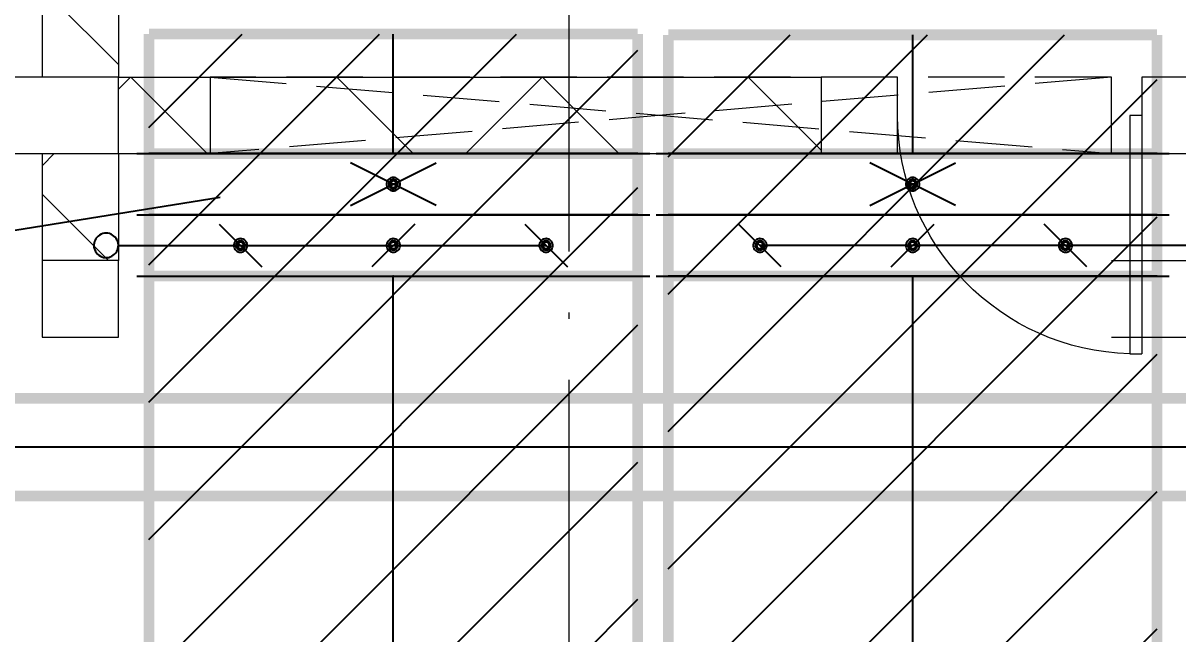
# Model space of a CAD drawing. Extents: x 4 to 13611208, y -605838 to 574722.
# Drawn here: x 13451510 to 13455290, y -14281 to -12284 of the extents above; entities that cross this region are included whole.
import ezdxf

# ---------------------------------------------------------------- set-up
doc = ezdxf.new("R2010")
doc.units = 0
doc.header["$LTSCALE"] = 1000
doc.header["$MEASUREMENT"] = 0
for name, pattern in [('CENTER2', [28.575, 19.05, -3.175, 3.175, -3.175]), ('DASH', [0.35, 0.25, -0.1]), ('DOTE', [2.42, 2, -0.2, 0.02, -0.2])]:
    doc.linetypes.add(name, pattern=pattern)
for name, color, linetype in [('DUCT-D-P中心线', 5, 'CENTER2'), ('DUCT-D-P法兰', 2, 'Continuous'), ('DUCT-D-P管', 6, 'Continuous'), ('DUCT-D-P管端线', 2, 'Continuous'), ('DUCT-D-P阀门', 7, 'Continuous'), ('DUCT-X-P中心线', 5, 'CENTER2'), ('DUCT-X-P标注', 7, 'Continuous'), ('DUCT-X-P管', 31, 'Continuous'), ('SDF-标注', 7, 'Continuous')]:
    doc.layers.add(name, color=color, linetype=linetype)
doc.layers.add('建筑底图', color=8, linetype='Continuous', lineweight=13)
doc.styles.add('du', font='gbenor.shx', dxfattribs={"width": 0.8, "bigfont": 'hztxt.shx'})
doc.dimstyles.new('67', dxfattribs={"dimscale": 100, "dimtxt": 3, "dimasz": 0.5, "dimexe": 0.5, "dimexo": 2, "dimgap": 0.5, "dimtad": 2, "dimdec": 0, "dimrnd": 5, "dimzin": 0, "dimdsep": 46, "dimtxsty": 'du', "dimblk": 'ARCHTICK', "dimcen": 0, "dimdle": 0.5, "dimclrd": 256, "dimclre": 256, "dimclrt": 256, "dimazin": 0, "dimtfac": 1, "dimtdec": 0, "dimtix": 1, "dimtmove": 2, "dimatfit": 3, "dimfxl": 100, "dimtolj": 1, "dimtzin": 0, "dimlwd": -1, "dimlwe": -1, "dimarcsym": 0})
pattern_1 = [(45, (0, 0), (-336.759605, 336.759605), []), (135, (0, 0), (-336.759605, -336.759605), [])]

# ---------------------------------------------------------------- blocks, each defined once
blk = doc.blocks.new('$DorLib2D$00000001')
for p, q in [((0.45, 0.975), (0.5, 0.975)), ((0.45, 0), (0.45, 0.975)), ((0.5, 0), (0.5, 0.975)), ((0.5, 0), (0.45, 0))]:
    blk.add_line(p, q)
at = {"lineweight": 13}
blk.add_arc((0.475, 0), 0.975, 91.4693, 180, dxfattribs=at)
blk = doc.blocks.new('_FZH')
blk.add_lwpolyline([(-0.5, -0.5), (0.5, -0.5), (0.5, 0.5), (-0.5, 0.5)], close=True)
blk = doc.blocks.new('_ArchTick')
at = {"color": 0, "linetype": 'ByBlock', "const_width": 0.4}
blk.add_lwpolyline([(-0.5, -0.5), (0.5, 0.5)], dxfattribs=at)
blk = doc.blocks.new('*D699')
at = {"layer": 'DUCT-X-P标注', "transparency": 16777216}
for p, q in [((13455454.2, -11512.3), (13455454.2, -12510.3)), ((13455622.4, -11562.3), (13455404.2, -11562.3)), ((13455622.4, -12460.3), (13455404.2, -12460.3))]:
    blk.add_line(p, q, dxfattribs=at)
at = {"layer": 'DUCT-X-P标注', "transparency": 16777216, "xscale": 50, "yscale": 50, "zscale": 50}
for p, rotation in [((13455454.2, -11562.3), 90), ((13455454.2, -12460.3), 270)]:
    blk.add_blockref('_ArchTick', p, dxfattribs=dict(at, rotation=rotation))
at = {"layer": 'DUCT-X-P标注', "transparency": 16777216, "insert": (13455254.2, -12011.3), "char_height": 300, "attachment_point": 5, "rotation": 90, "style": 'du'}
blk.add_mtext('\\A1;900', dxfattribs=at)

msp = doc.modelspace()

# ---------------------------------------------------------------- hatches: boundary and pattern name
at = {"layer": 'DUCT-D-P管'}
h = msp.add_hatch(dxfattribs=at)
h.set_pattern_fill('ANSI31', color=8, scale=200)
h.set_pattern_definition([(45, (0, 0), (-224.506403, 224.506403), [])])
h.paths.add_polyline_path([(13455222.1, -12322), (13453622.1, -12322), (13453622.1, -15210.3), (13455222.1, -15210.3)])
h.paths.add_polyline_path([(13451922.1, -12319.5), (13453522.1, -12319.5), (13453522.1, -15210.3), (13451922.1, -15210.3)])
at = {"layer": '建筑底图'}
h = msp.add_hatch(dxfattribs=at)
h.set_pattern_fill('ANSI37', color=8, scale=300, style=0)
h.set_pattern_definition(pattern_1)
h.paths.add_polyline_path([(13451572.4, -12460.3), (13451822.4, -12460.3), (13451822.4, -8810.3), (13451572.4, -8810.3)])
h = msp.add_hatch(dxfattribs=at)
h.set_pattern_fill('ANSI37', color=8, scale=300, style=0)
h.set_pattern_definition(pattern_1)
h.paths.add_polyline_path([(13454122.4, -12710.3), (13454122.4, -12460.3), (13454247.4, -12460.3), (13451822.4, -12460.3), (13451822.4, -12710.3)])
h = msp.add_hatch(dxfattribs=at)
h.set_pattern_fill('ANSI37', color=8, scale=300, style=0)
h.set_pattern_definition(pattern_1)
h.paths.add_polyline_path([(13451572.4, -13060.3), (13451822.4, -13060.3), (13451822.4, -12710.3), (13451572.4, -12710.3)])

# ---------------------------------------------------------------- linework, layer by layer
at = {"layer": 'DUCT-D-P中心线'}
for p, q in [((13452722.1, -12710.3), (13452722.1, -12319.5)), ((13454422.1, -12710.3), (13454422.1, -12322)), ((13452722.1, -15210.3), (13452722.1, -13110.9)), ((13454422.1, -15210.3), (13454422.1, -13110.9))]:
    msp.add_line(p, q, dxfattribs=at)
at = {"layer": 'DUCT-D-P法兰'}
for p, q in [((13451882.1, -12710.4), (13453562.1, -12710.4)), ((13453582.1, -12710.4), (13455262.1, -12710.4)), ((13451882.1, -12910.6), (13453562.1, -12910.6)), ((13453582.1, -12910.6), (13455262.1, -12910.6)), ((13451882.1, -13110.8), (13453562.1, -13110.8)), ((13453582.1, -13110.8), (13455262.1, -13110.8))]:
    msp.add_line(p, q, dxfattribs=at)
at = {"layer": 'DUCT-D-P法兰', "color": 18, "true_color": 0x000000}
for p in [(13452722.1, -12710.3, 4015), (13452722.1, -12710.5, 4015), (13454422.1, -12710.3, 4015), (13454422.1, -12710.5, 4015), (13452722.1, -12910.5, 4015), (13452722.1, -12910.7, 4015), (13454422.1, -12910.5, 4015), (13454422.1, -12910.7, 4015), (13452722.1, -13110.7, 4015), (13452722.1, -13110.9, 4015), (13454422.1, -13110.7, 4015), (13454422.1, -13110.9, 4015)]:
    msp.add_point(p, dxfattribs=at)
at = {"layer": 'DUCT-D-P管', "const_width": 35}
for points in [[(13453522.1, -12319.5), (13451922.1, -12319.5)], [(13451922.1, -12319.5), (13451922.1, -12710.3)], [(13453522.1, -12710.3), (13453522.1, -12319.5)], [(13455222.1, -12322), (13453622.1, -12322)], [(13453622.1, -12322), (13453622.1, -12710.3)], [(13455222.1, -12710.3), (13455222.1, -12322)], [(13451922.1, -12710.3), (13453522.1, -12710.3)], [(13451922.1, -12910.5), (13451922.1, -12710.5)], [(13453522.1, -12710.5), (13453522.1, -12910.5)], [(13453622.1, -12710.3), (13455222.1, -12710.3)], [(13453622.1, -12910.5), (13453622.1, -12710.5)], [(13455222.1, -12710.5), (13455222.1, -12910.5)], [(13451922.1, -13110.7), (13451922.1, -12910.7)], [(13453522.1, -12910.7), (13453522.1, -13110.7)], [(13453622.1, -13110.7), (13453622.1, -12910.7)], [(13455222.1, -12910.7), (13455222.1, -13110.7)], [(13453522.1, -13110.9), (13451922.1, -13110.9)], [(13451922.1, -13110.9), (13451922.1, -15210.3)], [(13453522.1, -15210.3), (13453522.1, -13110.9)], [(13455222.1, -13110.9), (13453622.1, -13110.9)], [(13453622.1, -13110.9), (13453622.1, -15210.3)], [(13455222.1, -15210.3), (13455222.1, -13110.9)]]:
    msp.add_lwpolyline(points, dxfattribs=at)
at = {"layer": 'DUCT-D-P管端线'}
for p, q in [((13453522.1, -12710.5), (13451922.1, -12710.5)), ((13455222.1, -12710.5), (13453622.1, -12710.5)), ((13453522.1, -12910.5), (13451922.1, -12910.5)), ((13451922.1, -12910.7), (13453522.1, -12910.7)), ((13455222.1, -12910.5), (13453622.1, -12910.5)), ((13455222.1, -12910.7), (13453622.1, -12910.7)), ((13451922.1, -13110.7), (13453522.1, -13110.7)), ((13455222.1, -13110.7), (13453622.1, -13110.7))]:
    msp.add_line(p, q, dxfattribs=at)
at = {"layer": 'DUCT-D-P阀门'}
for p, q in [((13452582.1, -12880.5), (13452862.1, -12740.4)), ((13452862.1, -12880.5), (13452582.1, -12740.5)), ((13454282.1, -12880.5), (13454562.1, -12740.4)), ((13454562.1, -12880.5), (13454282.1, -12740.5)), ((13452700.8, -12804.4), (13452700, -12808.4)), ((13452700, -12808.4), (13452700, -12812.5)), ((13452700, -12812.5), (13452700.8, -12816.5)), ((13452702.3, -12800.6), (13452700.8, -12804.4)), ((13452704.4, -12797.1), (13452702.3, -12800.6)), ((13452707.2, -12794.1), (13452704.4, -12797.1)), ((13452707.2, -12808.3), (13452707.1, -12811.2)), ((13452707.1, -12811.2), (13452707.5, -12814)), ((13452710.4, -12791.6), (13452707.2, -12794.1)), ((13452707.9, -12805.6), (13452707.2, -12808.3)), ((13452707.5, -12814), (13452708.4, -12816.7)), ((13452709.1, -12803), (13452707.9, -12805.6)), ((13452710.8, -12800.6), (13452709.1, -12803)), ((13452714.1, -12789.8), (13452710.4, -12791.6)), ((13452712.8, -12798.7), (13452710.8, -12800.6)), ((13452711.5, -12808.9), (13452711.4, -12811)), ((13452711.4, -12811), (13452711.7, -12813)), ((13452712, -12806.9), (13452711.5, -12808.9)), ((13452711.7, -12813), (13452712.3, -12814.9)), ((13452712.8, -12805.1), (13452712, -12806.9)), ((13452715.2, -12797.1), (13452712.8, -12798.7)), ((13452714, -12803.4), (13452712.8, -12805.1)), ((13452715.5, -12802), (13452714, -12803.4)), ((13452718, -12788.7), (13452714.1, -12789.8)), ((13452717.9, -12796.1), (13452715.2, -12797.1)), ((13452717.2, -12800.9), (13452715.5, -12802)), ((13452719.1, -12800.2), (13452717.2, -12800.9)), ((13452720.7, -12795.5), (13452717.9, -12796.1)), ((13452722.1, -12788.3), (13452718, -12788.7)), ((13452721.1, -12799.8), (13452719.1, -12800.2)), ((13452723.5, -12795.5), (13452720.7, -12795.5)), ((13452723.1, -12799.8), (13452721.1, -12799.8)), ((13452726.2, -12788.7), (13452722.1, -12788.3)), ((13452725.1, -12800.2), (13452723.1, -12799.8)), ((13452726.3, -12796.1), (13452723.5, -12795.5)), ((13452727, -12800.9), (13452725.1, -12800.2)), ((13452730.1, -12789.8), (13452726.2, -12788.7)), ((13452729, -12797.1), (13452726.3, -12796.1)), ((13452728.7, -12802), (13452727, -12800.9)), ((13452730.2, -12803.4), (13452728.7, -12802)), ((13452731.4, -12798.7), (13452729, -12797.1)), ((13452733.8, -12791.6), (13452730.1, -12789.8)), ((13452731.4, -12805.1), (13452730.2, -12803.4)), ((13452733.4, -12800.6), (13452731.4, -12798.7)), ((13452732.2, -12806.9), (13452731.4, -12805.1)), ((13452731.9, -12814.9), (13452732.5, -12813)), ((13452732.7, -12808.9), (13452732.2, -12806.9)), ((13452732.5, -12813), (13452732.8, -12811)), ((13452732.8, -12811), (13452732.7, -12808.9)), ((13452735.1, -12803), (13452733.4, -12800.6)), ((13452737, -12794.1), (13452733.8, -12791.6)), ((13452736.3, -12805.6), (13452735.1, -12803)), ((13452735.7, -12816.7), (13452736.7, -12814)), ((13452737, -12808.3), (13452736.3, -12805.6)), ((13452736.7, -12814), (13452737.1, -12811.2)), ((13452739.8, -12797.1), (13452737, -12794.1)), ((13452737.1, -12811.2), (13452737, -12808.3)), ((13452741.9, -12800.6), (13452739.8, -12797.1)), ((13452743.4, -12804.4), (13452741.9, -12800.6)), ((13452744.2, -12808.4), (13452743.4, -12804.4)), ((13452743.4, -12816.5), (13452744.2, -12812.5)), ((13452744.2, -12812.5), (13452744.2, -12808.4)), ((13454400.8, -12804.4), (13454400, -12808.4)), ((13454400, -12808.4), (13454400, -12812.5)), ((13454400, -12812.5), (13454400.8, -12816.5)), ((13454402.3, -12800.6), (13454400.8, -12804.4)), ((13454404.4, -12797.1), (13454402.3, -12800.6)), ((13454407.2, -12794.1), (13454404.4, -12797.1)), ((13454407.2, -12808.3), (13454407.1, -12811.2)), ((13454407.1, -12811.2), (13454407.5, -12814)), ((13454410.4, -12791.6), (13454407.2, -12794.1)), ((13454407.9, -12805.6), (13454407.2, -12808.3)), ((13454407.5, -12814), (13454408.4, -12816.7)), ((13454409.1, -12803), (13454407.9, -12805.6)), ((13454410.8, -12800.6), (13454409.1, -12803)), ((13454414.1, -12789.8), (13454410.4, -12791.6)), ((13454412.8, -12798.7), (13454410.8, -12800.6)), ((13454411.5, -12808.9), (13454411.4, -12811)), ((13454411.4, -12811), (13454411.7, -12813)), ((13454412, -12806.9), (13454411.5, -12808.9)), ((13454411.7, -12813), (13454412.3, -12814.9)), ((13454412.8, -12805.1), (13454412, -12806.9)), ((13454415.2, -12797.1), (13454412.8, -12798.7)), ((13454414, -12803.4), (13454412.8, -12805.1)), ((13454415.5, -12802), (13454414, -12803.4)), ((13454418, -12788.7), (13454414.1, -12789.8)), ((13454417.9, -12796.1), (13454415.2, -12797.1)), ((13454417.2, -12800.9), (13454415.5, -12802)), ((13454419.1, -12800.2), (13454417.2, -12800.9)), ((13454420.7, -12795.5), (13454417.9, -12796.1)), ((13454422.1, -12788.3), (13454418, -12788.7)), ((13454421.1, -12799.8), (13454419.1, -12800.2)), ((13454423.5, -12795.5), (13454420.7, -12795.5)), ((13454423.1, -12799.8), (13454421.1, -12799.8)), ((13454426.2, -12788.7), (13454422.1, -12788.3)), ((13454425.1, -12800.2), (13454423.1, -12799.8)), ((13454426.3, -12796.1), (13454423.5, -12795.5)), ((13454427, -12800.9), (13454425.1, -12800.2)), ((13454430.1, -12789.8), (13454426.2, -12788.7)), ((13454429, -12797.1), (13454426.3, -12796.1)), ((13454428.7, -12802), (13454427, -12800.9)), ((13454430.2, -12803.4), (13454428.7, -12802)), ((13454431.4, -12798.7), (13454429, -12797.1)), ((13454433.8, -12791.6), (13454430.1, -12789.8)), ((13454431.4, -12805.1), (13454430.2, -12803.4)), ((13454433.4, -12800.6), (13454431.4, -12798.7)), ((13454432.2, -12806.9), (13454431.4, -12805.1)), ((13454431.9, -12814.9), (13454432.5, -12813)), ((13454432.7, -12808.9), (13454432.2, -12806.9)), ((13454432.5, -12813), (13454432.8, -12811)), ((13454432.8, -12811), (13454432.7, -12808.9)), ((13454435.1, -12803), (13454433.4, -12800.6)), ((13454437, -12794.1), (13454433.8, -12791.6)), ((13454436.3, -12805.6), (13454435.1, -12803)), ((13454435.7, -12816.7), (13454436.7, -12814)), ((13454437, -12808.3), (13454436.3, -12805.6)), ((13454436.7, -12814), (13454437.1, -12811.2)), ((13454439.8, -12797.1), (13454437, -12794.1)), ((13454437.1, -12811.2), (13454437, -12808.3)), ((13454441.9, -12800.6), (13454439.8, -12797.1)), ((13454443.4, -12804.4), (13454441.9, -12800.6)), ((13454444.2, -12808.4), (13454443.4, -12804.4)), ((13454443.4, -12816.5), (13454444.2, -12812.5)), ((13454444.2, -12812.5), (13454444.2, -12808.4)), ((13452700.8, -12816.5), (13452702.3, -12820.3)), ((13452702.3, -12820.3), (13452704.4, -12823.8)), ((13452704.4, -12823.8), (13452707.2, -12826.8)), ((13452707.2, -12826.8), (13452710.4, -12829.3)), ((13452708.4, -12816.7), (13452709.9, -12819.2)), ((13452709.9, -12819.2), (13452711.7, -12821.3)), ((13452710.4, -12829.3), (13452714.1, -12831.1)), ((13452711.7, -12821.3), (13452714, -12823.1)), ((13452712.3, -12814.9), (13452713.4, -12816.7)), ((13452713.4, -12816.7), (13452714.7, -12818.2)), ((13452714, -12823.1), (13452716.5, -12824.4)), ((13452714.1, -12831.1), (13452718, -12832.2)), ((13452714.7, -12818.2), (13452716.3, -12819.5)), ((13452716.3, -12819.5), (13452718.1, -12820.4)), ((13452716.5, -12824.4), (13452719.3, -12825.2)), ((13452718, -12832.2), (13452722.1, -12832.6)), ((13452718.1, -12820.4), (13452720.1, -12821)), ((13452719.3, -12825.2), (13452722.1, -12825.5)), ((13452720.1, -12821), (13452722.1, -12821.2)), ((13452722.1, -12821.2), (13452724.1, -12821)), ((13452722.1, -12825.5), (13452724.9, -12825.2)), ((13452722.1, -12832.6), (13452726.2, -12832.2)), ((13452724.1, -12821), (13452726.1, -12820.4)), ((13452724.9, -12825.2), (13452727.7, -12824.4)), ((13452726.1, -12820.4), (13452727.9, -12819.5)), ((13452726.2, -12832.2), (13452730.1, -12831.1)), ((13452727.7, -12824.4), (13452730.2, -12823.1)), ((13452727.9, -12819.5), (13452729.5, -12818.2)), ((13452729.5, -12818.2), (13452730.8, -12816.7)), ((13452730.1, -12831.1), (13452733.8, -12829.3)), ((13452730.2, -12823.1), (13452732.5, -12821.3)), ((13452730.8, -12816.7), (13452731.9, -12814.9)), ((13452732.5, -12821.3), (13452734.3, -12819.2)), ((13452733.8, -12829.3), (13452737, -12826.8)), ((13452734.3, -12819.2), (13452735.7, -12816.7)), ((13452737, -12826.8), (13452739.8, -12823.8)), ((13452739.8, -12823.8), (13452741.9, -12820.3)), ((13452741.9, -12820.3), (13452743.4, -12816.5)), ((13454400.8, -12816.5), (13454402.3, -12820.3)), ((13454402.3, -12820.3), (13454404.4, -12823.8)), ((13454404.4, -12823.8), (13454407.2, -12826.8)), ((13454407.2, -12826.8), (13454410.4, -12829.3)), ((13454408.4, -12816.7), (13454409.9, -12819.2)), ((13454409.9, -12819.2), (13454411.7, -12821.3)), ((13454410.4, -12829.3), (13454414.1, -12831.1)), ((13454411.7, -12821.3), (13454414, -12823.1)), ((13454412.3, -12814.9), (13454413.4, -12816.7)), ((13454413.4, -12816.7), (13454414.7, -12818.2)), ((13454414, -12823.1), (13454416.5, -12824.4)), ((13454414.1, -12831.1), (13454418, -12832.2)), ((13454414.7, -12818.2), (13454416.3, -12819.5)), ((13454416.3, -12819.5), (13454418.1, -12820.4)), ((13454416.5, -12824.4), (13454419.3, -12825.2)), ((13454418, -12832.2), (13454422.1, -12832.6)), ((13454418.1, -12820.4), (13454420.1, -12821)), ((13454419.3, -12825.2), (13454422.1, -12825.5)), ((13454420.1, -12821), (13454422.1, -12821.2)), ((13454422.1, -12821.2), (13454424.1, -12821)), ((13454422.1, -12825.5), (13454424.9, -12825.2)), ((13454422.1, -12832.6), (13454426.2, -12832.2)), ((13454424.1, -12821), (13454426.1, -12820.4)), ((13454424.9, -12825.2), (13454427.7, -12824.4)), ((13454426.1, -12820.4), (13454427.9, -12819.5)), ((13454426.2, -12832.2), (13454430.1, -12831.1)), ((13454427.7, -12824.4), (13454430.2, -12823.1)), ((13454427.9, -12819.5), (13454429.5, -12818.2)), ((13454429.5, -12818.2), (13454430.8, -12816.7)), ((13454430.1, -12831.1), (13454433.8, -12829.3)), ((13454430.2, -12823.1), (13454432.5, -12821.3)), ((13454430.8, -12816.7), (13454431.9, -12814.9)), ((13454432.5, -12821.3), (13454434.3, -12819.2)), ((13454433.8, -12829.3), (13454437, -12826.8)), ((13454434.3, -12819.2), (13454435.7, -12816.7)), ((13454437, -12826.8), (13454439.8, -12823.8)), ((13454439.8, -12823.8), (13454441.9, -12820.3)), ((13454441.9, -12820.3), (13454443.4, -12816.5)), ((13452152.1, -12940.7), (13452292.1, -13080.7)), ((13452792.1, -12940.7), (13452652.1, -13080.7)), ((13453152.1, -12940.7), (13453292.1, -13080.7)), ((13453992.1, -13080.7), (13453852.1, -12940.7)), ((13454352.1, -13080.7), (13454492.1, -12940.7)), ((13454992.1, -13080.7), (13454852.1, -12940.7)), ((13451744.1, -12998.3), (13451742.7, -13003.7)), ((13451746.1, -12993.1), (13451744.1, -12998.3)), ((13451748.9, -12988.3), (13451746.1, -12993.1)), ((13451752.4, -12983.9), (13451748.9, -12988.3)), ((13451756.4, -12980), (13451752.4, -12983.9)), ((13451760.9, -12976.7), (13451756.4, -12980)), ((13451765.8, -12974.1), (13451760.9, -12976.7)), ((13451771.1, -12972.2), (13451765.8, -12974.1)), ((13451776.5, -12971), (13451771.1, -12972.2)), ((13451782.1, -12970.7), (13451776.5, -12971)), ((13451787.7, -12971), (13451782.1, -12970.7)), ((13451793.1, -12972.2), (13451787.7, -12971)), ((13451798.4, -12974.1), (13451793.1, -12972.2)), ((13451803.3, -12976.7), (13451798.4, -12974.1)), ((13451807.8, -12980), (13451803.3, -12976.7)), ((13451811.8, -12983.9), (13451807.8, -12980)), ((13451815.3, -12988.3), (13451811.8, -12983.9)), ((13451818.1, -12993.1), (13451815.3, -12988.3)), ((13451820.1, -12998.3), (13451818.1, -12993.1)), ((13451821.5, -13003.7), (13451820.1, -12998.3)), ((13452202.3, -13000.8), (13452200.8, -13004.6)), ((13452204.4, -12997.3), (13452202.3, -13000.8)), ((13452207.2, -12994.3), (13452204.4, -12997.3)), ((13452210.4, -12991.8), (13452207.2, -12994.3)), ((13452209.9, -13002), (13452208.4, -13004.4)), ((13452211.7, -12999.8), (13452209.9, -13002)), ((13452214.1, -12990), (13452210.4, -12991.8)), ((13452214, -12998), (13452211.7, -12999.8)), ((13452214.7, -13002.9), (13452213.4, -13004.4)), ((13452216.5, -12996.7), (13452214, -12998)), ((13452218, -12988.9), (13452214.1, -12990)), ((13452216.3, -13001.6), (13452214.7, -13002.9)), ((13452218.1, -13000.7), (13452216.3, -13001.6)), ((13452219.3, -12995.9), (13452216.5, -12996.7)), ((13452222.1, -12988.5), (13452218, -12988.9)), ((13452220.1, -13000.1), (13452218.1, -13000.7)), ((13452222.1, -12995.7), (13452219.3, -12995.9)), ((13452222.1, -12999.9), (13452220.1, -13000.1)), ((13452226.2, -12988.9), (13452222.1, -12988.5)), ((13452224.9, -12995.9), (13452222.1, -12995.7)), ((13452224.1, -13000.1), (13452222.1, -12999.9)), ((13452226.1, -13000.7), (13452224.1, -13000.1)), ((13452227.7, -12996.7), (13452224.9, -12995.9)), ((13452227.9, -13001.6), (13452226.1, -13000.7)), ((13452230.1, -12990), (13452226.2, -12988.9)), ((13452230.2, -12998), (13452227.7, -12996.7)), ((13452229.5, -13002.9), (13452227.9, -13001.6)), ((13452230.8, -13004.4), (13452229.5, -13002.9)), ((13452233.8, -12991.8), (13452230.1, -12990)), ((13452232.5, -12999.8), (13452230.2, -12998)), ((13452234.3, -13002), (13452232.5, -12999.8)), ((13452237, -12994.3), (13452233.8, -12991.8)), ((13452235.7, -13004.4), (13452234.3, -13002)), ((13452239.8, -12997.3), (13452237, -12994.3)), ((13452241.9, -13000.8), (13452239.8, -12997.3)), ((13452243.4, -13004.6), (13452241.9, -13000.8)), ((13452702.3, -13000.8), (13452700.8, -13004.6)), ((13452704.4, -12997.3), (13452702.3, -13000.8)), ((13452707.2, -12994.3), (13452704.4, -12997.3)), ((13452710.4, -12991.8), (13452707.2, -12994.3)), ((13452709.9, -13002), (13452708.4, -13004.4)), ((13452711.7, -12999.8), (13452709.9, -13002)), ((13452714.1, -12990), (13452710.4, -12991.8)), ((13452714, -12998), (13452711.7, -12999.8)), ((13452714.7, -13002.9), (13452713.4, -13004.4)), ((13452716.5, -12996.7), (13452714, -12998)), ((13452718, -12988.9), (13452714.1, -12990)), ((13452716.3, -13001.6), (13452714.7, -13002.9)), ((13452718.1, -13000.7), (13452716.3, -13001.6)), ((13452719.3, -12995.9), (13452716.5, -12996.7)), ((13452722.1, -12988.5), (13452718, -12988.9)), ((13452720.1, -13000.1), (13452718.1, -13000.7)), ((13452722.1, -12995.7), (13452719.3, -12995.9)), ((13452722.1, -12999.9), (13452720.1, -13000.1)), ((13452726.2, -12988.9), (13452722.1, -12988.5)), ((13452724.9, -12995.9), (13452722.1, -12995.7)), ((13452724.1, -13000.1), (13452722.1, -12999.9)), ((13452726.1, -13000.7), (13452724.1, -13000.1)), ((13452727.7, -12996.7), (13452724.9, -12995.9)), ((13452727.9, -13001.6), (13452726.1, -13000.7)), ((13452730.1, -12990), (13452726.2, -12988.9)), ((13452730.2, -12998), (13452727.7, -12996.7)), ((13452729.5, -13002.9), (13452727.9, -13001.6)), ((13452730.8, -13004.4), (13452729.5, -13002.9)), ((13452733.8, -12991.8), (13452730.1, -12990)), ((13452732.5, -12999.8), (13452730.2, -12998)), ((13452734.3, -13002), (13452732.5, -12999.8)), ((13452737, -12994.3), (13452733.8, -12991.8)), ((13452735.7, -13004.4), (13452734.3, -13002)), ((13452739.8, -12997.3), (13452737, -12994.3)), ((13452741.9, -13000.8), (13452739.8, -12997.3)), ((13452743.4, -13004.6), (13452741.9, -13000.8)), ((13453202.3, -13000.8), (13453200.8, -13004.6)), ((13453204.4, -12997.3), (13453202.3, -13000.8)), ((13453207.2, -12994.3), (13453204.4, -12997.3)), ((13453210.4, -12991.8), (13453207.2, -12994.3)), ((13453209.9, -13002), (13453208.4, -13004.4)), ((13453211.7, -12999.8), (13453209.9, -13002)), ((13453214.1, -12990), (13453210.4, -12991.8)), ((13453214, -12998), (13453211.7, -12999.8)), ((13453214.7, -13002.9), (13453213.4, -13004.4)), ((13453216.5, -12996.7), (13453214, -12998)), ((13453218, -12988.9), (13453214.1, -12990)), ((13453216.3, -13001.6), (13453214.7, -13002.9)), ((13453218.1, -13000.7), (13453216.3, -13001.6)), ((13453219.3, -12995.9), (13453216.5, -12996.7)), ((13453222.1, -12988.5), (13453218, -12988.9)), ((13453220.1, -13000.1), (13453218.1, -13000.7)), ((13453222.1, -12995.7), (13453219.3, -12995.9)), ((13453222.1, -12999.9), (13453220.1, -13000.1)), ((13453226.2, -12988.9), (13453222.1, -12988.5)), ((13453224.9, -12995.9), (13453222.1, -12995.7)), ((13453224.1, -13000.1), (13453222.1, -12999.9)), ((13453226.1, -13000.7), (13453224.1, -13000.1)), ((13453227.7, -12996.7), (13453224.9, -12995.9)), ((13453227.9, -13001.6), (13453226.1, -13000.7)), ((13453230.1, -12990), (13453226.2, -12988.9)), ((13453230.2, -12998), (13453227.7, -12996.7)), ((13453229.5, -13002.9), (13453227.9, -13001.6)), ((13453230.8, -13004.4), (13453229.5, -13002.9)), ((13453233.8, -12991.8), (13453230.1, -12990)), ((13453232.5, -12999.8), (13453230.2, -12998)), ((13453234.3, -13002), (13453232.5, -12999.8)), ((13453237, -12994.3), (13453233.8, -12991.8)), ((13453235.7, -13004.4), (13453234.3, -13002)), ((13453239.8, -12997.3), (13453237, -12994.3)), ((13453241.9, -13000.8), (13453239.8, -12997.3)), ((13453243.4, -13004.6), (13453241.9, -13000.8)), ((13453902.3, -13000.8), (13453900.8, -13004.6)), ((13453904.4, -12997.3), (13453902.3, -13000.8)), ((13453907.2, -12994.3), (13453904.4, -12997.3)), ((13453910.4, -12991.8), (13453907.2, -12994.3)), ((13453910.8, -13000.8), (13453909.1, -13003.2)), ((13453914.1, -12990), (13453910.4, -12991.8)), ((13453912.8, -12998.9), (13453910.8, -13000.8)), ((13453915.2, -12997.3), (13453912.8, -12998.9)), ((13453915.5, -13002.2), (13453914, -13003.6)), ((13453918, -12988.9), (13453914.1, -12990)), ((13453917.9, -12996.3), (13453915.2, -12997.3)), ((13453917.2, -13001.1), (13453915.5, -13002.2)), ((13453919.1, -13000.4), (13453917.2, -13001.1)), ((13453920.7, -12995.7), (13453917.9, -12996.3)), ((13453922.1, -12988.5), (13453918, -12988.9)), ((13453921.1, -13000), (13453919.1, -13000.4)), ((13453923.5, -12995.7), (13453920.7, -12995.7)), ((13453923.1, -13000), (13453921.1, -13000)), ((13453926.2, -12988.9), (13453922.1, -12988.5)), ((13453925.1, -13000.4), (13453923.1, -13000)), ((13453926.3, -12996.3), (13453923.5, -12995.7)), ((13453927, -13001.1), (13453925.1, -13000.4)), ((13453930.1, -12990), (13453926.2, -12988.9)), ((13453929, -12997.3), (13453926.3, -12996.3)), ((13453928.7, -13002.2), (13453927, -13001.1)), ((13453930.2, -13003.6), (13453928.7, -13002.2)), ((13453931.4, -12998.9), (13453929, -12997.3)), ((13453933.8, -12991.8), (13453930.1, -12990)), ((13453933.4, -13000.8), (13453931.4, -12998.9)), ((13453935.1, -13003.2), (13453933.4, -13000.8)), ((13453937, -12994.3), (13453933.8, -12991.8)), ((13453939.8, -12997.3), (13453937, -12994.3)), ((13453941.9, -13000.8), (13453939.8, -12997.3)), ((13453943.4, -13004.6), (13453941.9, -13000.8)), ((13454402.3, -13000.8), (13454400.8, -13004.6)), ((13454404.4, -12997.3), (13454402.3, -13000.8)), ((13454407.2, -12994.3), (13454404.4, -12997.3)), ((13454410.4, -12991.8), (13454407.2, -12994.3)), ((13454410.8, -13000.8), (13454409.1, -13003.2)), ((13454414.1, -12990), (13454410.4, -12991.8)), ((13454412.8, -12998.9), (13454410.8, -13000.8)), ((13454415.2, -12997.3), (13454412.8, -12998.9)), ((13454415.5, -13002.2), (13454414, -13003.6)), ((13454418, -12988.9), (13454414.1, -12990)), ((13454417.9, -12996.3), (13454415.2, -12997.3)), ((13454417.2, -13001.1), (13454415.5, -13002.2)), ((13454419.1, -13000.4), (13454417.2, -13001.1)), ((13454420.7, -12995.7), (13454417.9, -12996.3)), ((13454422.1, -12988.5), (13454418, -12988.9)), ((13454421.1, -13000), (13454419.1, -13000.4)), ((13454423.5, -12995.7), (13454420.7, -12995.7)), ((13454423.1, -13000), (13454421.1, -13000)), ((13454426.2, -12988.9), (13454422.1, -12988.5)), ((13454425.1, -13000.4), (13454423.1, -13000)), ((13454426.3, -12996.3), (13454423.5, -12995.7)), ((13454427, -13001.1), (13454425.1, -13000.4)), ((13454430.1, -12990), (13454426.2, -12988.9)), ((13454429, -12997.3), (13454426.3, -12996.3)), ((13454428.7, -13002.2), (13454427, -13001.1)), ((13454430.2, -13003.6), (13454428.7, -13002.2)), ((13454431.4, -12998.9), (13454429, -12997.3)), ((13454433.8, -12991.8), (13454430.1, -12990)), ((13454433.4, -13000.8), (13454431.4, -12998.9)), ((13454435.1, -13003.2), (13454433.4, -13000.8)), ((13454437, -12994.3), (13454433.8, -12991.8)), ((13454439.8, -12997.3), (13454437, -12994.3)), ((13454441.9, -13000.8), (13454439.8, -12997.3)), ((13454443.4, -13004.6), (13454441.9, -13000.8)), ((13454902.3, -13000.8), (13454900.8, -13004.6)), ((13454904.4, -12997.3), (13454902.3, -13000.8)), ((13454907.2, -12994.3), (13454904.4, -12997.3)), ((13454910.4, -12991.8), (13454907.2, -12994.3)), ((13454910.8, -13000.8), (13454909.1, -13003.2)), ((13454914.1, -12990), (13454910.4, -12991.8)), ((13454912.8, -12998.9), (13454910.8, -13000.8)), ((13454915.2, -12997.3), (13454912.8, -12998.9)), ((13454915.5, -13002.2), (13454914, -13003.6)), ((13454918, -12988.9), (13454914.1, -12990)), ((13454917.9, -12996.3), (13454915.2, -12997.3)), ((13454917.2, -13001.1), (13454915.5, -13002.2)), ((13454919.1, -13000.4), (13454917.2, -13001.1)), ((13454920.7, -12995.7), (13454917.9, -12996.3)), ((13454922.1, -12988.5), (13454918, -12988.9)), ((13454921.1, -13000), (13454919.1, -13000.4)), ((13454923.5, -12995.7), (13454920.7, -12995.7)), ((13454923.1, -13000), (13454921.1, -13000)), ((13454926.2, -12988.9), (13454922.1, -12988.5)), ((13454925.1, -13000.4), (13454923.1, -13000)), ((13454926.3, -12996.3), (13454923.5, -12995.7)), ((13454927, -13001.1), (13454925.1, -13000.4)), ((13454930.1, -12990), (13454926.2, -12988.9)), ((13454929, -12997.3), (13454926.3, -12996.3)), ((13454928.7, -13002.2), (13454927, -13001.1)), ((13454930.2, -13003.6), (13454928.7, -13002.2)), ((13454931.4, -12998.9), (13454929, -12997.3)), ((13454933.8, -12991.8), (13454930.1, -12990)), ((13454933.4, -13000.8), (13454931.4, -12998.9)), ((13454935.1, -13003.2), (13454933.4, -13000.8)), ((13454937, -12994.3), (13454933.8, -12991.8)), ((13454939.8, -12997.3), (13454937, -12994.3)), ((13454941.9, -13000.8), (13454939.8, -12997.3)), ((13454943.4, -13004.6), (13454941.9, -13000.8)), ((13451742.7, -13003.7), (13451742.1, -13009.3)), ((13451742.1, -13009.3), (13451742.3, -13014.8)), ((13451742.3, -13014.8), (13451743.3, -13020.3)), ((13451743.3, -13020.3), (13451745, -13025.6)), ((13451745, -13025.6), (13451747.5, -13030.7)), ((13451747.5, -13030.7), (13451750.6, -13035.3)), ((13451750.6, -13035.3), (13451754.3, -13039.4)), ((13451754.3, -13039.4), (13451758.6, -13043)), ((13451805.6, -13043), (13451809.9, -13039.4)), ((13451809.9, -13039.4), (13451813.6, -13035.3)), ((13451813.6, -13035.3), (13451816.7, -13030.7)), ((13451816.7, -13030.7), (13451819.2, -13025.6)), ((13451819.2, -13025.6), (13451820.9, -13020.3)), ((13451820.9, -13020.3), (13451821.9, -13014.8)), ((13451822.1, -13009.3), (13451821.5, -13003.7)), ((13451821.9, -13014.8), (13451822.1, -13009.3)), ((13451822.1, -13010.7), (13451922.1, -13010.7)), ((13451922.1, -13010.7), (13452722.1, -13010.7)), ((13452200.8, -13004.6), (13452200, -13008.6)), ((13452200, -13008.6), (13452200, -13012.7)), ((13452200, -13012.7), (13452200.8, -13016.7)), ((13452200.8, -13016.7), (13452202.3, -13020.5)), ((13452202.3, -13020.5), (13452204.4, -13024)), ((13452204.4, -13024), (13452207.2, -13027)), ((13452207.5, -13007.1), (13452207.1, -13009.9)), ((13452207.1, -13009.9), (13452207.2, -13012.8)), ((13452207.2, -13012.8), (13452207.9, -13015.6)), ((13452207.2, -13027), (13452210.4, -13029.5)), ((13452208.4, -13004.4), (13452207.5, -13007.1)), ((13452207.9, -13015.6), (13452209.1, -13018.2)), ((13452209.1, -13018.2), (13452210.8, -13020.5)), ((13452210.4, -13029.5), (13452214.1, -13031.3)), ((13452210.8, -13020.5), (13452212.8, -13022.5)), ((13452211.7, -13008.1), (13452211.4, -13010.1)), ((13452211.4, -13010.1), (13452211.5, -13012.2)), ((13452211.5, -13012.2), (13452212, -13014.2)), ((13452212.3, -13006.2), (13452211.7, -13008.1)), ((13452212, -13014.2), (13452212.8, -13016)), ((13452213.4, -13004.4), (13452212.3, -13006.2)), ((13452212.8, -13016), (13452214, -13017.7)), ((13452212.8, -13022.5), (13452215.2, -13024)), ((13452214, -13017.7), (13452215.5, -13019.1)), ((13452214.1, -13031.3), (13452218, -13032.4)), ((13452215.2, -13024), (13452217.9, -13025.1)), ((13452215.5, -13019.1), (13452217.2, -13020.2)), ((13452217.2, -13020.2), (13452219.1, -13021)), ((13452217.9, -13025.1), (13452220.7, -13025.6)), ((13452218, -13032.4), (13452222.1, -13032.8)), ((13452219.1, -13021), (13452221.1, -13021.3)), ((13452220.7, -13025.6), (13452223.5, -13025.6)), ((13452221.1, -13021.3), (13452223.1, -13021.3)), ((13452222.1, -13010.7), (13453222.1, -13010.7)), ((13452222.1, -13032.8), (13452226.2, -13032.4)), ((13452223.1, -13021.3), (13452225.1, -13021)), ((13452223.5, -13025.6), (13452226.3, -13025.1)), ((13452225.1, -13021), (13452227, -13020.2)), ((13452226.2, -13032.4), (13452230.1, -13031.3)), ((13452226.3, -13025.1), (13452229, -13024)), ((13452227, -13020.2), (13452228.7, -13019.1)), ((13452228.7, -13019.1), (13452230.2, -13017.7)), ((13452229, -13024), (13452231.4, -13022.5)), ((13452230.1, -13031.3), (13452233.8, -13029.5)), ((13452230.2, -13017.7), (13452231.4, -13016)), ((13452231.9, -13006.2), (13452230.8, -13004.4)), ((13452231.4, -13016), (13452232.2, -13014.2)), ((13452231.4, -13022.5), (13452233.4, -13020.5)), ((13452232.5, -13008.1), (13452231.9, -13006.2)), ((13452232.2, -13014.2), (13452232.7, -13012.2)), ((13452232.8, -13010.1), (13452232.5, -13008.1)), ((13452232.7, -13012.2), (13452232.8, -13010.1)), ((13452233.4, -13020.5), (13452235.1, -13018.2)), ((13452233.8, -13029.5), (13452237, -13027)), ((13452235.1, -13018.2), (13452236.3, -13015.6)), ((13452236.7, -13007.1), (13452235.7, -13004.4)), ((13452236.3, -13015.6), (13452237, -13012.8)), ((13452237.1, -13009.9), (13452236.7, -13007.1)), ((13452237, -13012.8), (13452237.1, -13009.9)), ((13452237, -13027), (13452239.8, -13024)), ((13452239.8, -13024), (13452241.9, -13020.5)), ((13452241.9, -13020.5), (13452243.4, -13016.7)), ((13452244.2, -13008.6), (13452243.4, -13004.6)), ((13452243.4, -13016.7), (13452244.2, -13012.7)), ((13452244.2, -13012.7), (13452244.2, -13008.6)), ((13452700.8, -13004.6), (13452700, -13008.6)), ((13452700, -13008.6), (13452700, -13012.7)), ((13452700, -13012.7), (13452700.8, -13016.7)), ((13452700.8, -13016.7), (13452702.3, -13020.5)), ((13452702.3, -13020.5), (13452704.4, -13024)), ((13452704.4, -13024), (13452707.2, -13027)), ((13452707.5, -13007.1), (13452707.1, -13009.9)), ((13452707.1, -13009.9), (13452707.2, -13012.8)), ((13452707.2, -13012.8), (13452707.9, -13015.6)), ((13452707.2, -13027), (13452710.4, -13029.5)), ((13452708.4, -13004.4), (13452707.5, -13007.1)), ((13452707.9, -13015.6), (13452709.1, -13018.2)), ((13452709.1, -13018.2), (13452710.8, -13020.5)), ((13452710.4, -13029.5), (13452714.1, -13031.3)), ((13452710.8, -13020.5), (13452712.8, -13022.5)), ((13452711.7, -13008.1), (13452711.4, -13010.1)), ((13452711.4, -13010.1), (13452711.5, -13012.2)), ((13452711.5, -13012.2), (13452712, -13014.2)), ((13452712.3, -13006.2), (13452711.7, -13008.1)), ((13452712, -13014.2), (13452712.8, -13016)), ((13452713.4, -13004.4), (13452712.3, -13006.2)), ((13452712.8, -13016), (13452714, -13017.7)), ((13452712.8, -13022.5), (13452715.2, -13024)), ((13452714, -13017.7), (13452715.5, -13019.1)), ((13452714.1, -13031.3), (13452718, -13032.4)), ((13452715.2, -13024), (13452717.9, -13025.1)), ((13452715.5, -13019.1), (13452717.2, -13020.2)), ((13452717.2, -13020.2), (13452719.1, -13021)), ((13452717.9, -13025.1), (13452720.7, -13025.6)), ((13452718, -13032.4), (13452722.1, -13032.8)), ((13452719.1, -13021), (13452721.1, -13021.3)), ((13452720.7, -13025.6), (13452723.5, -13025.6)), ((13452721.1, -13021.3), (13452723.1, -13021.3)), ((13452722.1, -13032.8), (13452726.2, -13032.4)), ((13452723.1, -13021.3), (13452725.1, -13021)), ((13452723.5, -13025.6), (13452726.3, -13025.1)), ((13452725.1, -13021), (13452727, -13020.2)), ((13452726.2, -13032.4), (13452730.1, -13031.3)), ((13452726.3, -13025.1), (13452729, -13024)), ((13452727, -13020.2), (13452728.7, -13019.1)), ((13452728.7, -13019.1), (13452730.2, -13017.7)), ((13452729, -13024), (13452731.4, -13022.5)), ((13452730.1, -13031.3), (13452733.8, -13029.5)), ((13452730.2, -13017.7), (13452731.4, -13016)), ((13452731.9, -13006.2), (13452730.8, -13004.4)), ((13452731.4, -13016), (13452732.2, -13014.2)), ((13452731.4, -13022.5), (13452733.4, -13020.5)), ((13452732.5, -13008.1), (13452731.9, -13006.2)), ((13452732.2, -13014.2), (13452732.7, -13012.2)), ((13452732.8, -13010.1), (13452732.5, -13008.1)), ((13452732.7, -13012.2), (13452732.8, -13010.1)), ((13452733.4, -13020.5), (13452735.1, -13018.2)), ((13452733.8, -13029.5), (13452737, -13027)), ((13452735.1, -13018.2), (13452736.3, -13015.6)), ((13452736.7, -13007.1), (13452735.7, -13004.4)), ((13452736.3, -13015.6), (13452737, -13012.8)), ((13452737.1, -13009.9), (13452736.7, -13007.1)), ((13452737, -13012.8), (13452737.1, -13009.9)), ((13452737, -13027), (13452739.8, -13024)), ((13452739.8, -13024), (13452741.9, -13020.5)), ((13452741.9, -13020.5), (13452743.4, -13016.7)), ((13452744.2, -13008.6), (13452743.4, -13004.6)), ((13452743.4, -13016.7), (13452744.2, -13012.7)), ((13452744.2, -13012.7), (13452744.2, -13008.6)), ((13453200.8, -13004.6), (13453200, -13008.6)), ((13453200, -13008.6), (13453200, -13012.7)), ((13453200, -13012.7), (13453200.8, -13016.7)), ((13453200.8, -13016.7), (13453202.3, -13020.5)), ((13453202.3, -13020.5), (13453204.4, -13024)), ((13453204.4, -13024), (13453207.2, -13027)), ((13453207.5, -13007.1), (13453207.1, -13009.9)), ((13453207.1, -13009.9), (13453207.2, -13012.8)), ((13453207.2, -13012.8), (13453207.9, -13015.6)), ((13453207.2, -13027), (13453210.4, -13029.5)), ((13453208.4, -13004.4), (13453207.5, -13007.1)), ((13453207.9, -13015.6), (13453209.1, -13018.2)), ((13453209.1, -13018.2), (13453210.8, -13020.5)), ((13453210.4, -13029.5), (13453214.1, -13031.3)), ((13453210.8, -13020.5), (13453212.8, -13022.5)), ((13453211.7, -13008.1), (13453211.4, -13010.1)), ((13453211.4, -13010.1), (13453211.5, -13012.2)), ((13453211.5, -13012.2), (13453212, -13014.2)), ((13453212.3, -13006.2), (13453211.7, -13008.1)), ((13453212, -13014.2), (13453212.8, -13016)), ((13453213.4, -13004.4), (13453212.3, -13006.2)), ((13453212.8, -13016), (13453214, -13017.7)), ((13453212.8, -13022.5), (13453215.2, -13024)), ((13453214, -13017.7), (13453215.5, -13019.1)), ((13453214.1, -13031.3), (13453218, -13032.4)), ((13453215.2, -13024), (13453217.9, -13025.1)), ((13453215.5, -13019.1), (13453217.2, -13020.2)), ((13453217.2, -13020.2), (13453219.1, -13021)), ((13453217.9, -13025.1), (13453220.7, -13025.6)), ((13453218, -13032.4), (13453222.1, -13032.8)), ((13453219.1, -13021), (13453221.1, -13021.3)), ((13453220.7, -13025.6), (13453223.5, -13025.6)), ((13453221.1, -13021.3), (13453223.1, -13021.3)), ((13453222.1, -13032.8), (13453226.2, -13032.4)), ((13453223.1, -13021.3), (13453225.1, -13021)), ((13453223.5, -13025.6), (13453226.3, -13025.1)), ((13453225.1, -13021), (13453227, -13020.2)), ((13453226.2, -13032.4), (13453230.1, -13031.3)), ((13453226.3, -13025.1), (13453229, -13024)), ((13453227, -13020.2), (13453228.7, -13019.1)), ((13453228.7, -13019.1), (13453230.2, -13017.7)), ((13453229, -13024), (13453231.4, -13022.5)), ((13453230.1, -13031.3), (13453233.8, -13029.5)), ((13453230.2, -13017.7), (13453231.4, -13016)), ((13453231.9, -13006.2), (13453230.8, -13004.4)), ((13453231.4, -13016), (13453232.2, -13014.2)), ((13453231.4, -13022.5), (13453233.4, -13020.5)), ((13453232.5, -13008.1), (13453231.9, -13006.2)), ((13453232.2, -13014.2), (13453232.7, -13012.2)), ((13453232.8, -13010.1), (13453232.5, -13008.1)), ((13453232.7, -13012.2), (13453232.8, -13010.1)), ((13453233.4, -13020.5), (13453235.1, -13018.2)), ((13453233.8, -13029.5), (13453237, -13027)), ((13453235.1, -13018.2), (13453236.3, -13015.6)), ((13453236.7, -13007.1), (13453235.7, -13004.4)), ((13453236.3, -13015.6), (13453237, -13012.8)), ((13453237.1, -13009.9), (13453236.7, -13007.1)), ((13453237, -13012.8), (13453237.1, -13009.9)), ((13453237, -13027), (13453239.8, -13024)), ((13453239.8, -13024), (13453241.9, -13020.5)), ((13453241.9, -13020.5), (13453243.4, -13016.7)), ((13453244.2, -13008.6), (13453243.4, -13004.6)), ((13453243.4, -13016.7), (13453244.2, -13012.7)), ((13453244.2, -13012.7), (13453244.2, -13008.6)), ((13453900.8, -13004.6), (13453900, -13008.6)), ((13453900, -13008.6), (13453900, -13012.7)), ((13453900, -13012.7), (13453900.8, -13016.7)), ((13453900.8, -13016.7), (13453902.3, -13020.5)), ((13453902.3, -13020.5), (13453904.4, -13024)), ((13453904.4, -13024), (13453907.2, -13027)), ((13453907.2, -13008.5), (13453907.1, -13011.4)), ((13453907.1, -13011.4), (13453907.5, -13014.2)), ((13453907.9, -13005.8), (13453907.2, -13008.5)), ((13453907.2, -13027), (13453910.4, -13029.5)), ((13453907.5, -13014.2), (13453908.4, -13016.9)), ((13453909.1, -13003.2), (13453907.9, -13005.8)), ((13453908.4, -13016.9), (13453909.9, -13019.4)), ((13453909.9, -13019.4), (13453911.7, -13021.5)), ((13453910.4, -13029.5), (13453914.1, -13031.3)), ((13453911.5, -13009.1), (13453911.4, -13011.2)), ((13453911.4, -13011.2), (13453911.7, -13013.2)), ((13453912, -13007.1), (13453911.5, -13009.1)), ((13453911.7, -13013.2), (13453912.3, -13015.1)), ((13453911.7, -13021.5), (13453914, -13023.3)), ((13453912.8, -13005.3), (13453912, -13007.1)), ((13453912.3, -13015.1), (13453913.4, -13016.9)), ((13453914, -13003.6), (13453912.8, -13005.3)), ((13453913.4, -13016.9), (13453914.7, -13018.4)), ((13453914, -13023.3), (13453916.5, -13024.6)), ((13453914.1, -13031.3), (13453918, -13032.4)), ((13453914.7, -13018.4), (13453916.3, -13019.7)), ((13453916.3, -13019.7), (13453918.1, -13020.6)), ((13453916.5, -13024.6), (13453919.3, -13025.4)), ((13453918, -13032.4), (13453922.1, -13032.8)), ((13453918.1, -13020.6), (13453920.1, -13021.2)), ((13453919.3, -13025.4), (13453922.1, -13025.7)), ((13453920.1, -13021.2), (13453922.1, -13021.4)), ((13454922.1, -13010.7), (13453922.1, -13010.7)), ((13453922.1, -13021.4), (13453924.1, -13021.2)), ((13453922.1, -13025.7), (13453924.9, -13025.4)), ((13453922.1, -13032.8), (13453926.2, -13032.4)), ((13453924.1, -13021.2), (13453926.1, -13020.6)), ((13453924.9, -13025.4), (13453927.7, -13024.6)), ((13453926.1, -13020.6), (13453927.9, -13019.7)), ((13453926.2, -13032.4), (13453930.1, -13031.3)), ((13453927.7, -13024.6), (13453930.2, -13023.3)), ((13453927.9, -13019.7), (13453929.5, -13018.4)), ((13453929.5, -13018.4), (13453930.8, -13016.9)), ((13453930.1, -13031.3), (13453933.8, -13029.5)), ((13453931.4, -13005.3), (13453930.2, -13003.6)), ((13453930.2, -13023.3), (13453932.5, -13021.5)), ((13453930.8, -13016.9), (13453931.9, -13015.1)), ((13453932.2, -13007.1), (13453931.4, -13005.3)), ((13453931.9, -13015.1), (13453932.5, -13013.2)), ((13453932.7, -13009.1), (13453932.2, -13007.1)), ((13453932.5, -13013.2), (13453932.8, -13011.2)), ((13453932.5, -13021.5), (13453934.3, -13019.4)), ((13453932.8, -13011.2), (13453932.7, -13009.1)), ((13453933.8, -13029.5), (13453937, -13027)), ((13453934.3, -13019.4), (13453935.7, -13016.9)), ((13453936.3, -13005.8), (13453935.1, -13003.2)), ((13453935.7, -13016.9), (13453936.7, -13014.2)), ((13453937, -13008.5), (13453936.3, -13005.8)), ((13453936.7, -13014.2), (13453937.1, -13011.4)), ((13453937.1, -13011.4), (13453937, -13008.5)), ((13453937, -13027), (13453939.8, -13024)), ((13453939.8, -13024), (13453941.9, -13020.5)), ((13453941.9, -13020.5), (13453943.4, -13016.7)), ((13453944.2, -13008.6), (13453943.4, -13004.6)), ((13453943.4, -13016.7), (13453944.2, -13012.7)), ((13453944.2, -13012.7), (13453944.2, -13008.6)), ((13454400.8, -13004.6), (13454400, -13008.6)), ((13454400, -13008.6), (13454400, -13012.7)), ((13454400, -13012.7), (13454400.8, -13016.7)), ((13454400.8, -13016.7), (13454402.3, -13020.5)), ((13454402.3, -13020.5), (13454404.4, -13024)), ((13454404.4, -13024), (13454407.2, -13027)), ((13454407.2, -13008.5), (13454407.1, -13011.4)), ((13454407.1, -13011.4), (13454407.5, -13014.2)), ((13454407.9, -13005.8), (13454407.2, -13008.5)), ((13454407.2, -13027), (13454410.4, -13029.5)), ((13454407.5, -13014.2), (13454408.4, -13016.9)), ((13454409.1, -13003.2), (13454407.9, -13005.8)), ((13454408.4, -13016.9), (13454409.9, -13019.4)), ((13454409.9, -13019.4), (13454411.7, -13021.5)), ((13454410.4, -13029.5), (13454414.1, -13031.3)), ((13454411.5, -13009.1), (13454411.4, -13011.2)), ((13454411.4, -13011.2), (13454411.7, -13013.2)), ((13454412, -13007.1), (13454411.5, -13009.1)), ((13454411.7, -13013.2), (13454412.3, -13015.1)), ((13454411.7, -13021.5), (13454414, -13023.3)), ((13454412.8, -13005.3), (13454412, -13007.1)), ((13454412.3, -13015.1), (13454413.4, -13016.9)), ((13454414, -13003.6), (13454412.8, -13005.3)), ((13454413.4, -13016.9), (13454414.7, -13018.4)), ((13454414, -13023.3), (13454416.5, -13024.6)), ((13454414.1, -13031.3), (13454418, -13032.4)), ((13454414.7, -13018.4), (13454416.3, -13019.7)), ((13454416.3, -13019.7), (13454418.1, -13020.6)), ((13454416.5, -13024.6), (13454419.3, -13025.4)), ((13454418, -13032.4), (13454422.1, -13032.8)), ((13454418.1, -13020.6), (13454420.1, -13021.2)), ((13454419.3, -13025.4), (13454422.1, -13025.7)), ((13454420.1, -13021.2), (13454422.1, -13021.4)), ((13455222.1, -13010.7), (13454422.1, -13010.7)), ((13454422.1, -13021.4), (13454424.1, -13021.2)), ((13454422.1, -13025.7), (13454424.9, -13025.4)), ((13454422.1, -13032.8), (13454426.2, -13032.4)), ((13454424.1, -13021.2), (13454426.1, -13020.6)), ((13454424.9, -13025.4), (13454427.7, -13024.6)), ((13454426.1, -13020.6), (13454427.9, -13019.7)), ((13454426.2, -13032.4), (13454430.1, -13031.3)), ((13454427.7, -13024.6), (13454430.2, -13023.3)), ((13454427.9, -13019.7), (13454429.5, -13018.4)), ((13454429.5, -13018.4), (13454430.8, -13016.9)), ((13454430.1, -13031.3), (13454433.8, -13029.5)), ((13454431.4, -13005.3), (13454430.2, -13003.6)), ((13454430.2, -13023.3), (13454432.5, -13021.5)), ((13454430.8, -13016.9), (13454431.9, -13015.1)), ((13454432.2, -13007.1), (13454431.4, -13005.3)), ((13454431.9, -13015.1), (13454432.5, -13013.2)), ((13454432.7, -13009.1), (13454432.2, -13007.1)), ((13454432.5, -13013.2), (13454432.8, -13011.2)), ((13454432.5, -13021.5), (13454434.3, -13019.4)), ((13454432.8, -13011.2), (13454432.7, -13009.1)), ((13454433.8, -13029.5), (13454437, -13027)), ((13454434.3, -13019.4), (13454435.7, -13016.9)), ((13454436.3, -13005.8), (13454435.1, -13003.2)), ((13454435.7, -13016.9), (13454436.7, -13014.2)), ((13454437, -13008.5), (13454436.3, -13005.8)), ((13454436.7, -13014.2), (13454437.1, -13011.4)), ((13454437.1, -13011.4), (13454437, -13008.5)), ((13454437, -13027), (13454439.8, -13024)), ((13454439.8, -13024), (13454441.9, -13020.5)), ((13454441.9, -13020.5), (13454443.4, -13016.7)), ((13454444.2, -13008.6), (13454443.4, -13004.6)), ((13454443.4, -13016.7), (13454444.2, -13012.7)), ((13454444.2, -13012.7), (13454444.2, -13008.6)), ((13454900.8, -13004.6), (13454900, -13008.6)), ((13454900, -13008.6), (13454900, -13012.7)), ((13454900, -13012.7), (13454900.8, -13016.7)), ((13454900.8, -13016.7), (13454902.3, -13020.5)), ((13454902.3, -13020.5), (13454904.4, -13024)), ((13454904.4, -13024), (13454907.2, -13027)), ((13454907.2, -13008.5), (13454907.1, -13011.4)), ((13454907.1, -13011.4), (13454907.5, -13014.2)), ((13454907.9, -13005.8), (13454907.2, -13008.5)), ((13454907.2, -13027), (13454910.4, -13029.5)), ((13454907.5, -13014.2), (13454908.4, -13016.9)), ((13454909.1, -13003.2), (13454907.9, -13005.8)), ((13454908.4, -13016.9), (13454909.9, -13019.4)), ((13454909.9, -13019.4), (13454911.7, -13021.5)), ((13454910.4, -13029.5), (13454914.1, -13031.3)), ((13454911.5, -13009.1), (13454911.4, -13011.2)), ((13454911.4, -13011.2), (13454911.7, -13013.2)), ((13454912, -13007.1), (13454911.5, -13009.1)), ((13454911.7, -13013.2), (13454912.3, -13015.1)), ((13454911.7, -13021.5), (13454914, -13023.3)), ((13454912.8, -13005.3), (13454912, -13007.1)), ((13454912.3, -13015.1), (13454913.4, -13016.9)), ((13454914, -13003.6), (13454912.8, -13005.3)), ((13454913.4, -13016.9), (13454914.7, -13018.4)), ((13454914, -13023.3), (13454916.5, -13024.6)), ((13454914.1, -13031.3), (13454918, -13032.4)), ((13454914.7, -13018.4), (13454916.3, -13019.7)), ((13454916.3, -13019.7), (13454918.1, -13020.6)), ((13454916.5, -13024.6), (13454919.3, -13025.4)), ((13454918, -13032.4), (13454922.1, -13032.8)), ((13454918.1, -13020.6), (13454920.1, -13021.2)), ((13454919.3, -13025.4), (13454922.1, -13025.7)), ((13454920.1, -13021.2), (13454922.1, -13021.4)), ((13454922.1, -13021.4), (13454924.1, -13021.2)), ((13454922.1, -13025.7), (13454924.9, -13025.4)), ((13454922.1, -13032.8), (13454926.2, -13032.4)), ((13454924.1, -13021.2), (13454926.1, -13020.6)), ((13454924.9, -13025.4), (13454927.7, -13024.6)), ((13454926.1, -13020.6), (13454927.9, -13019.7)), ((13454926.2, -13032.4), (13454930.1, -13031.3)), ((13454927.7, -13024.6), (13454930.2, -13023.3)), ((13454927.9, -13019.7), (13454929.5, -13018.4)), ((13454929.5, -13018.4), (13454930.8, -13016.9)), ((13454930.1, -13031.3), (13454933.8, -13029.5)), ((13454931.4, -13005.3), (13454930.2, -13003.6)), ((13454930.2, -13023.3), (13454932.5, -13021.5)), ((13454930.8, -13016.9), (13454931.9, -13015.1)), ((13454932.2, -13007.1), (13454931.4, -13005.3)), ((13454931.9, -13015.1), (13454932.5, -13013.2)), ((13454932.7, -13009.1), (13454932.2, -13007.1)), ((13454932.5, -13013.2), (13454932.8, -13011.2)), ((13454932.5, -13021.5), (13454934.3, -13019.4)), ((13454932.8, -13011.2), (13454932.7, -13009.1)), ((13454933.8, -13029.5), (13454937, -13027)), ((13454934.3, -13019.4), (13454935.7, -13016.9)), ((13454936.3, -13005.8), (13454935.1, -13003.2)), ((13454935.7, -13016.9), (13454936.7, -13014.2)), ((13454937, -13008.5), (13454936.3, -13005.8)), ((13454936.7, -13014.2), (13454937.1, -13011.4)), ((13454937.1, -13011.4), (13454937, -13008.5)), ((13454937, -13027), (13454939.8, -13024)), ((13454939.8, -13024), (13454941.9, -13020.5)), ((13454941.9, -13020.5), (13454943.4, -13016.7)), ((13454944.2, -13008.6), (13454943.4, -13004.6)), ((13454943.4, -13016.7), (13454944.2, -13012.7)), ((13454944.2, -13012.7), (13454944.2, -13008.6)), ((13455322.1, -13010.7), (13455222.1, -13010.7)), ((13451758.6, -13043), (13451763.3, -13046)), ((13451763.3, -13046), (13451768.4, -13048.2)), ((13451768.4, -13048.2), (13451773.8, -13049.8)), ((13451773.8, -13049.8), (13451779.3, -13050.6)), ((13451779.3, -13050.6), (13451784.9, -13050.6)), ((13451784.9, -13050.6), (13451790.4, -13049.8)), ((13451790.4, -13049.8), (13451795.8, -13048.2)), ((13451795.8, -13048.2), (13451800.9, -13046)), ((13451800.9, -13046), (13451805.6, -13043))]:
    msp.add_line(p, q, dxfattribs=at)
at = {"layer": 'DUCT-X-P中心线'}
msp.add_line((13456322.2, -13670.3), (13446432.6, -13670.3), dxfattribs=at)
at = {"layer": 'DUCT-X-P管', "const_width": 35}
for points in [[(13456322.2, -13510.3), (13446432.6, -13510.3)], [(13446432.6, -13830.3), (13456322.2, -13830.3)]]:
    msp.add_lwpolyline(points, dxfattribs=at)
at = {"layer": 'SDF-标注'}
msp.add_line((13452155, -12853.9, 4160), (13451198.4, -13007.9, 4160), dxfattribs=at)
at = {"layer": '建筑底图', "color": 8, "linetype": 'DOTE'}
msp.add_line((13453297.4, -22710.3), (13453297.4, 3889.7), dxfattribs=at)
at = {"layer": '建筑底图', "color": 8}
for p, q in [((13451572.4, -8810.3), (13451572.4, -12460.3)), ((13451822.4, -8810.3), (13451822.4, -12460.3)), ((13451822.4, -12460.3), (13454122.4, -12460.3)), ((13451572.4, -12710.3), (13451572.4, -13060.3)), ((13451822.4, -12710.3), (13454122.4, -12710.3)), ((13451822.4, -12710.3), (13451822.4, -13060.3))]:
    msp.add_line(p, q, dxfattribs=at)
at = {"layer": '建筑底图', "color": 8, "linetype": 'DASH'}
for p, q in [((13455072.4, -13060.3), (13457172.4, -13060.3)), ((13455072.4, -13310.3), (13457172.4, -13310.3))]:
    msp.add_line(p, q, dxfattribs=at)
msp.add_lwpolyline([(13455072.4, -12710.3), (13455072.4, -12460.3), (13452122.4, -12460.3), (13452122.4, -12710.3)], close=True, dxfattribs=at)
for points in [[(13452122.4, -12460.3), (13455072.4, -12710.3)], [(13455072.4, -12460.3), (13452122.4, -12710.3)]]:
    msp.add_lwpolyline(points, dxfattribs=at)

# ---------------------------------------------------------------- block references
at = {"layer": '建筑底图', "color": 8, "yscale": 250, "zscale": 250}
for p, xscale in [((13451597.4, -12585.3), 450.0000000689179), ((13454247.4, -12585.3), 250), ((13451697.4, -13185.3), 250)]:
    msp.add_blockref('_FZH', p, dxfattribs=dict(at, xscale=xscale))
at = {"layer": '建筑底图', "color": 8}
for name, p, xscale, yscale, zscale, rotation in [('_FZH', (13455497.4, -12585.3), 650.0000064689666, 250, 250, 359.9999999943612), ('$DorLib2D$00000001', (13454772.4, -12585.3), 800, -800, 800, 1.990884116590915e-05)]:
    msp.add_blockref(name, p, dxfattribs=dict(at, xscale=xscale, yscale=yscale, zscale=zscale, rotation=rotation))

# ---------------------------------------------------------------- dimensions: what is measured, and where the dimension line sits
at = {"layer": 'DUCT-X-P标注'}
dim = msp.add_linear_dim(base=(13455454.2, -12460.3), p1=(13455822.4, -11562.3), p2=(13455822.4, -12460.3), angle=90, dimstyle='67', dxfattribs=at)
dim.commit()
dim.dimension.update_dxf_attribs({"geometry": '*D699', "text_midpoint": (13455254.2, -12011.3)})

doc.saveas('drawing.dxf')
